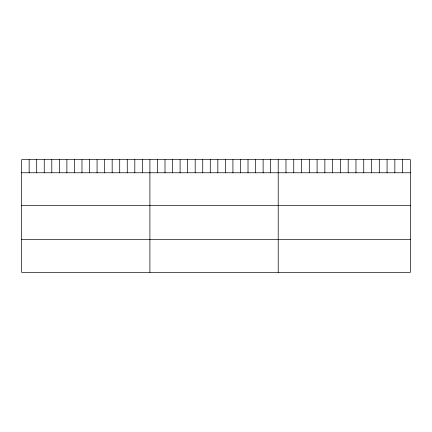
<?xml version="1.0" encoding="UTF-8"?>
<svg xmlns="http://www.w3.org/2000/svg" width="432" height="432" viewBox="0 0 432 432"><rect width="100%" height="100%" fill="white"/><g stroke="black" fill="none" stroke-linecap="round" stroke-linejoin="round"><path stroke-width="0.65" d="M410.4 172.768L410.4 272.327L21.6 272.327L21.6 159.673L410.4 159.673L410.4 172.768L21.6 172.768M21.6 205.627L410.4 205.627M21.6 239.474L410.4 239.474M402.624 159.673L402.624 172.768M394.848 159.673L394.848 172.768M387.072 159.673L387.072 172.768M379.296 159.673L379.296 172.768M371.52 159.673L371.52 172.768M363.744 159.673L363.744 172.768M355.968 159.673L355.968 172.768M348.192 159.673L348.192 172.768M340.416 159.673L340.416 172.768M332.64 159.673L332.64 172.768M324.864 159.673L324.864 172.768M317.088 159.673L317.088 172.768M309.312 159.673L309.312 172.768M301.536 159.673L301.536 172.768M293.76 159.673L293.76 172.768M285.984 159.673L285.984 172.768M278.208 159.673L278.208 272.327M270.659 159.673L270.659 172.768M263.115 159.673L263.115 172.768M255.566 159.673L255.566 172.768M248.017 159.673L248.017 172.768M240.473 159.673L240.473 172.768M232.924 159.673L232.924 172.768M225.374 159.673L225.374 172.768M217.831 159.673L217.831 172.768M210.281 159.673L210.281 172.768M202.738 159.673L202.738 172.768M195.188 159.673L195.188 172.768M187.639 159.673L187.639 172.768M180.095 159.673L180.095 172.768M172.546 159.673L172.546 172.768M164.997 159.673L164.997 172.768M157.453 159.673L157.453 172.768M149.904 159.673L149.904 272.327M142.355 159.673L142.355 172.768M134.811 159.673L134.811 172.768M127.262 159.673L127.262 172.768M119.713 159.673L119.713 172.768M112.169 159.673L112.169 172.768M104.62 159.673L104.62 172.768M97.07 159.673L97.07 172.768M89.527 159.673L89.527 172.768M81.977 159.673L81.977 172.768M74.434 159.673L74.434 172.768M66.884 159.673L66.884 172.768M59.335 159.673L59.335 172.768M51.791 159.673L51.791 172.768M44.242 159.673L44.242 172.768M36.693 159.673L36.693 172.768M29.149 159.673L29.149 172.768"/></g></svg>
